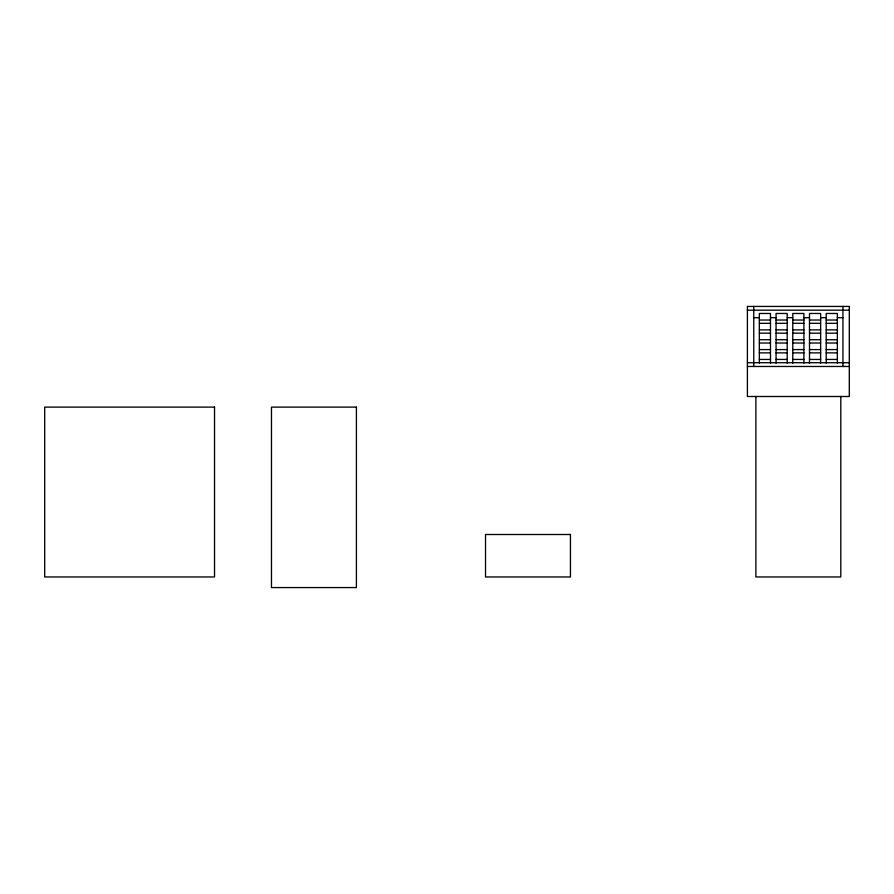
<?xml version="1.0" encoding="UTF-8"?>
<svg xmlns="http://www.w3.org/2000/svg" width="894" height="894" viewBox="0 0 894 894"><rect width="100%" height="100%" fill="white"/><g stroke="black" fill="none" stroke-linecap="round" stroke-linejoin="round"><path stroke-width="1.34" d="M747.395 310.184L849.3 310.184M753.765 317.683L759.341 317.683M770.483 317.683L776.059 317.683M787.201 317.683L792.777 317.683M803.918 317.683L809.495 317.683M820.636 317.683L826.212 317.683M837.354 317.683L842.93 317.683M759.341 320.03L770.483 320.03M776.059 320.03L787.201 320.03M792.777 320.03L803.918 320.03M809.495 320.03L820.636 320.03M826.212 320.03L837.354 320.03M759.341 323.315L770.483 323.315M776.059 323.315L787.201 323.315M792.777 323.315L803.918 323.315M809.495 323.315L820.636 323.315M826.212 323.315L837.354 323.315M759.341 329.886L770.483 329.886M776.059 329.886L787.201 329.886M792.777 329.886L803.918 329.886M809.495 329.886L820.636 329.886M826.212 329.886L837.354 329.886M759.341 333.171L770.483 333.171M776.059 333.171L787.201 333.171M792.777 333.171L803.918 333.171M809.495 333.171L820.636 333.171M826.212 333.171L837.354 333.171M759.341 339.731L770.483 339.731M776.059 339.731L787.201 339.731M792.777 339.731L803.918 339.731M809.495 339.731L820.636 339.731M826.212 339.731L837.354 339.731M759.341 343.017L770.483 343.017M776.059 343.017L787.201 343.017M792.777 343.017L803.918 343.017M809.495 343.017L820.636 343.017M826.212 343.017L837.354 343.017M759.341 349.588L770.483 349.588M776.059 349.588L787.201 349.588M792.777 349.588L803.918 349.588M809.495 349.588L820.636 349.588M826.212 349.588L837.354 349.588M759.341 352.873L770.483 352.873M776.059 352.873L787.201 352.873M792.777 352.873L803.918 352.873M809.495 352.873L820.636 352.873M826.212 352.873L837.354 352.873M759.341 359.444L770.483 359.444M776.059 359.444L787.201 359.444M792.777 359.444L803.918 359.444M809.495 359.444L820.636 359.444M826.212 359.444L837.354 359.444M747.395 362.718L849.3 362.718M747.395 366.473L849.3 366.473M842.93 306.43L842.93 366.473M840.807 396.5L840.807 576.954L755.888 576.954L755.888 396.5M837.354 363.188L837.354 313.47L826.212 313.47L826.212 363.188M820.636 363.188L820.636 313.47L809.495 313.47L809.495 363.188M803.918 363.188L803.918 313.47L792.777 313.47L792.777 363.188M787.201 363.188L787.201 313.47L776.059 313.47L776.059 363.188M770.483 363.188L770.483 313.47L759.341 313.47L759.341 363.188M753.765 306.43L753.765 366.473M849.3 306.43L747.395 306.43L747.395 396.5L849.3 396.5L849.3 306.43M214.538 407.116L44.7 407.116L44.7 576.954L214.538 576.954L214.538 407.116M356.404 407.116L271.474 407.116L271.474 587.57L356.404 587.57L356.404 407.116M570.439 534.5L485.52 534.5L485.52 576.954L570.439 576.954L570.439 534.5"/></g></svg>
